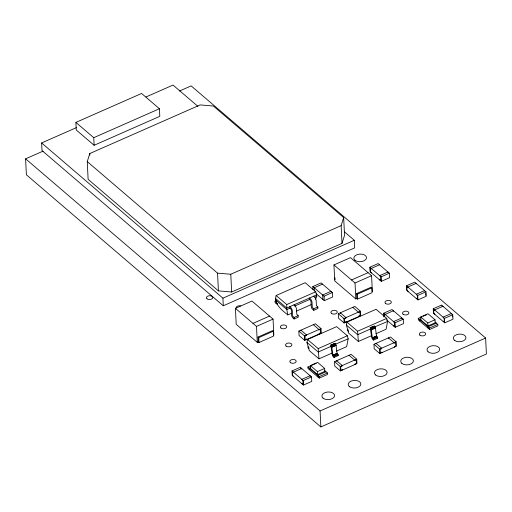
<?xml version="1.0" encoding="UTF-8"?>
<svg xmlns="http://www.w3.org/2000/svg" width="512" height="512" viewBox="0 0 512 512"><rect width="100%" height="100%" fill="white"/><g stroke="black" fill="none" stroke-linecap="round" stroke-linejoin="round"><path stroke-width="0.77" d="M315.546 299.213L316.787 296.333L315.738 291.77L305.171 282.72L276.16 295.501L286.726 304.55L286.79 309.549L287.821 314.918L291.411 313.338M308.973 347.36L307.981 346.918L308.026 347.917L309.018 348.698M348.384 329.997L347.392 329.555L347.443 330.554L348.429 331.334M332.8 352.742L318.963 358.842L309.299 350.566L306.957 342.419L307.539 339.482L336.666 326.65L347.315 335.77L348.198 338.829L346.637 346.65L336.442 351.142M371.482 335.699L358.374 341.478L348.71 333.203L346.368 325.056L346.957 322.118L376.083 309.286L386.733 318.406L387.61 321.459L386.048 329.286L375.853 333.773M287.821 314.918C282.272 310.451 273.344 303.744 276.16 295.501M87.258 161.594L89.786 153.536L200.147 104.915L213.382 106.029L343.667 217.581L344.538 235.328L342.01 243.386L231.648 292.006L218.413 290.893L88.128 179.341L87.258 161.594L217.549 273.146L230.784 274.253L341.139 225.638L343.667 217.581M75.898 122.4L141.587 93.459L159.437 108.742L159.808 116.346L94.118 145.286L76.269 130.003L75.898 122.4L93.747 137.683L94.118 145.286M344.602 231.974L354.304 240.282L354.675 247.891L223.296 305.773L42.01 150.554L41.638 142.95L76.672 127.514M146.016 96.966L173.018 85.069L197.875 106.349M179.469 91.034L191.136 85.894L485.619 338.029L486.4 354.003L320.864 426.931L26.381 174.797L25.6 158.822L43.104 151.117M93.747 137.683L159.437 108.742M41.638 142.95L222.925 298.163L354.304 240.282M258.31 341.907L258.074 337.018L272.557 330.637L273.261 331.238L273.498 336.128L259.014 342.509L258.31 341.907L257.28 342.362L236.198 324.314L235.418 308.346L251.968 301.05L273.05 319.098L273.83 335.072M356.845 298.496L356.608 293.606L371.091 287.226L371.789 287.827L372.032 292.717L357.549 299.098L356.845 298.496L355.814 298.95L334.733 280.902L333.952 264.934L350.502 257.638L371.584 275.686L372.365 291.661M277.53 303.309A2.189 0.941 66.2 0 1 276.384 303.789L275.155 302.733L275.078 301.235L276.461 300.627M312.979 289.549L312.832 286.554L321.107 282.912L332.352 292.538L332.57 297.03L324.294 300.672L316.262 293.798M369.843 267.226L378.118 263.578L389.363 273.203L389.581 277.696L381.306 281.344L370.061 271.718L369.843 267.226L381.088 276.851L381.306 281.344M286.726 304.55L315.738 291.77M379.526 264.781L371.251 268.429L371.277 268.928L370.221 268.026L370.394 271.52L371.469 272.922M316.717 294.835L286.714 308.051L275.475 298.426M252.986 323.386L269.536 316.09M351.52 279.974L368.07 272.678M293.958 304.864L294.893 305.677A3.13 1.344 66.2 0 1 296.512 309.126L296.794 314.31L298.189 315.654L298.259 317.152L294.125 318.976L292.896 317.926A2.189 0.941 66.2 0 1 291.578 315.123L291.347 310.381A1.254 0.538 66.2 0 0 290.598 308.781L289.894 308.179L286.79 309.549L275.546 299.923M294.739 306.048L309.549 299.52L310.253 300.122A1.254 0.538 66.2 0 1 311.002 301.722L311.232 306.464A2.189 0.941 66.2 0 0 312.55 309.267L313.779 310.317L317.914 308.493L317.843 306.995L316.435 305.613L316.166 300.467A3.13 1.344 66.2 0 0 314.547 297.018L313.613 296.205M314.925 297.152L316.787 296.333M312.832 286.554L324.077 296.179L332.352 292.538M235.418 308.346L256.499 326.394L273.05 319.098M333.952 264.934L355.027 282.982L371.584 275.686M296.442 311.123L311.526 304.48M381.088 276.851L389.363 273.203M289.894 308.179L289.818 306.682L290.752 307.501A3.13 1.344 66.2 0 1 292.371 310.95L292.653 316.134L294.048 317.478L298.189 315.654M309.549 299.52L309.472 298.022L310.406 298.842A3.13 1.344 66.2 0 1 312.026 302.291L312.301 307.437L313.702 308.819L317.843 306.995M258.074 337.018L258.778 337.619L273.261 331.238M356.608 293.606L357.312 294.208L371.789 287.827M298.861 331.072L315.411 323.782L321.037 328.595L321.254 333.082L304.704 340.378L299.078 335.565L298.861 331.072L304.48 335.885L304.704 340.378M338.272 313.709L354.829 306.413L360.448 311.226L360.666 315.718L344.115 323.014L338.496 318.202L338.272 313.709L343.898 318.522L344.115 323.014M406.477 285.805L414.752 282.157L425.99 291.782L426.214 296.275L417.939 299.923L406.694 290.298L406.477 285.805L417.715 295.43L417.939 299.923M304.48 335.885L321.037 328.595M343.898 318.522L360.448 311.226M417.715 295.43L425.99 291.782M383.91 316.928L383.725 313.184L392 309.536L403.245 319.162L403.462 323.654L395.187 327.302L386.554 319.91M307.539 339.482L318.189 348.602L347.315 335.77M346.957 322.118L357.606 331.238L386.733 318.406M335.078 343.424L330.771 345.088L335.078 343.424L335.405 343.846L336.019 345.446L337.107 353.414L338.125 354.624L338.176 355.622L334.035 357.446L333.037 356.518L332.314 354.957L330.989 346.278M374.496 326.061L370.189 327.725L374.496 326.061L374.816 326.483L375.43 328.083L376.525 336.051L377.542 337.261L377.587 338.259L373.453 340.083L372.454 339.155L371.725 337.594L370.4 328.915M330.944 345.248L335.245 343.622M370.355 327.885L374.656 326.259M331.11 345.446L335.405 343.846M370.522 328.077L374.816 326.483M331.264 345.67L335.552 344.09M370.682 328.301L374.963 326.726M331.366 346.24L318.195 352.045L306.957 342.419M331.411 345.914L348.198 338.829M370.784 328.877L357.613 334.682L346.368 325.056M370.829 328.55L387.61 321.459M334.035 357.446L333.99 356.448L332.973 355.238L331.667 346.451L335.802 344.634M373.453 340.083L373.402 339.085L372.384 337.875L371.078 329.088L375.213 327.264M331.763 346.733L335.898 344.909M371.174 329.37L375.309 327.546M331.834 347.008L335.968 345.184M371.245 329.638L375.386 327.821M331.878 347.27L336.019 345.446M371.296 329.907L375.43 328.083M383.725 313.184L394.97 322.81L403.245 319.162M292.006 370.95L300.282 367.302L311.526 376.928L311.744 381.421L303.469 385.069L292.23 375.443L292.006 370.95L303.251 380.576L303.469 385.069M433.248 308.723L441.523 305.075L452.762 314.701L452.986 319.194L444.704 322.842L433.466 313.216L433.248 308.723L444.486 318.349L444.704 322.842M332.973 355.238L337.094 353.325M372.384 337.875L376.506 335.962M332.992 355.328L337.133 353.504M372.41 337.965L376.544 336.141M333.024 355.424L337.165 353.6M372.442 338.054L376.576 336.237M333.069 355.514L337.203 353.69M372.48 338.15L376.614 336.326M310.4 365.581L317.638 362.387L324.666 368.403L324.813 371.398L317.574 374.592L310.547 368.576L310.4 365.581L317.427 371.597L317.574 374.592M333.107 355.603L337.248 353.779M372.525 338.24L376.659 336.416M420.755 316.96L428 313.766L435.027 319.782L435.168 322.778L427.93 325.971L420.902 319.955L420.755 316.96L427.782 322.976L427.93 325.971M333.158 355.686L337.299 353.862M372.576 338.317L376.71 336.499M333.21 355.757L337.35 353.933M372.627 338.394L376.762 336.57M324.224 370.227L327.437 372.979L327.514 374.477L319.238 378.118L307.994 368.493L307.923 366.995L316.198 363.354M333.267 355.821L337.459 354.054M372.678 338.458L376.877 336.691M435.187 322.125L437.798 324.358L437.869 325.856L429.594 329.498L418.349 319.872L418.278 318.374L421.728 316.858M423.104 316.25L426.554 314.733M333.99 356.448L338.125 354.624M373.402 339.085L377.542 337.261M310.707 367.59L309.325 368.198L309.402 369.696M421.062 318.97L419.68 319.578L419.757 321.075M334.554 361.632L351.11 354.342L356.73 359.155L356.947 363.648L340.397 370.938L334.778 366.125L334.554 361.632L340.179 366.445L340.397 370.938M373.971 344.269L390.522 336.979L396.141 341.792L396.365 346.285L379.808 353.574L374.189 348.762L373.971 344.269L379.59 349.082L379.808 353.574M317.427 371.597L324.666 368.403M427.782 322.976L435.027 319.782M303.251 380.576L311.526 376.928M444.486 318.349L452.762 314.701M326.035 371.776L317.76 375.418L317.83 376.915M436.39 323.155L428.115 326.797L428.186 328.294M340.179 366.445L356.73 359.155M379.59 349.082L396.141 341.792M307.923 366.995L319.162 376.621L327.437 372.979M418.278 318.374L429.523 328L437.798 324.358M25.6 158.822L320.083 410.957L485.619 338.029M441.894 305.875L442.95 306.778L442.925 306.278L434.65 309.926L434.675 310.426L433.619 309.523L433.792 313.018L434.867 314.419M352.755 307.328L358.381 312.141L358.406 312.64L359.955 311.955L360.128 315.45L358.573 316.134L358.598 316.634M376.922 337.69L377.587 338.259M313.344 324.691L318.963 329.504L318.989 330.003L320.544 329.318L320.71 332.813L319.162 333.498L319.187 333.997M275.078 301.235L276.429 302.317L276.39 300.563M337.51 355.053L338.176 355.622M300.659 368.102L301.715 369.005L301.69 368.506L293.414 372.154L293.44 372.653L292.384 371.75L292.557 375.245L293.632 376.646M358.374 341.478L357.606 331.238M318.963 358.842L318.189 348.602M452.435 314.899L452.538 316.998M451.379 313.997L451.36 313.498L443.085 317.146L444.16 318.547L444.333 322.042L443.277 321.139L443.302 321.638M429.523 328L429.594 329.498M425.734 293.376L425.837 295.475M424.614 291.078L424.589 290.579L416.314 294.227L417.389 295.629L417.562 299.123L416.506 298.221L416.531 298.72M416.179 283.859L416.154 283.36L407.878 287.008L407.904 287.507L406.848 286.605L407.021 290.099L408.096 291.501M401.862 318.458L401.837 317.958L393.562 321.606L394.643 323.008L394.81 326.502L393.76 325.6L393.779 326.099M394.97 322.81L395.187 327.302M393.434 311.238L393.408 310.739L385.133 314.387L385.152 314.886L384.102 313.984L384.237 316.781M394.291 347.194L394.272 346.694L395.821 346.01L395.648 342.515L394.099 343.2L394.074 342.701L388.454 337.888L388.48 338.387M387.981 272.499L387.955 272L379.68 275.648L380.762 277.05L380.928 280.544L379.878 279.642L379.904 280.141M381.882 352.666L381.856 352.166L380.301 352.845L380.134 349.35L381.683 348.672L381.658 348.173L376.038 343.36L376.064 343.859M357.312 294.208L357.549 299.098M355.027 282.982L355.814 298.95M354.88 364.557L354.854 364.058L356.41 363.373L356.237 359.878L354.688 360.563L354.662 360.064L349.037 355.251L349.062 355.75M346.182 322.099L346.163 321.6L344.608 322.285L344.435 318.79L345.99 318.106L345.965 317.606L340.346 312.794L340.371 313.293M341.139 225.638L342.01 243.386M342.464 370.029L342.445 369.53L340.89 370.214L340.717 366.72L342.272 366.035L342.246 365.536L336.627 360.723L336.653 361.222M334.963 277.754L335.066 279.846M330.97 291.834L330.944 291.334L322.669 294.976L322.886 299.469M324.077 296.179L324.294 300.672M322.534 284.614L322.515 284.115L314.234 287.757L314.4 291.053M319.162 376.621L319.238 378.118M320.083 410.957L320.864 426.931M313.702 308.819L313.779 310.317M310.144 376.224L310.118 375.725L301.843 379.373L302.925 380.774L303.098 384.269L302.042 383.366L302.067 383.866M306.771 339.462L306.746 338.963L305.197 339.648L305.024 336.154L306.579 335.469L306.554 334.976L300.928 330.157L300.954 330.656M294.048 317.478L294.125 318.976M258.778 337.619L259.014 342.509M256.499 326.394L257.28 342.362M230.784 274.253L231.648 292.006M222.925 298.163L223.296 305.773M217.549 273.146L218.413 290.893M89.786 153.536L89.862 155.078M236.109 307.936A3.181 1.914 -2.8 0 1 240.659 305.933M280.928 328.026A3.181 1.914 -2.8 0 0 286.413 327.616A3.181 1.914 -2.8 0 0 283.322 324.966A3.181 1.914 -2.8 0 0 280.928 328.026M403.091 314.214A3.181 1.914 -2.8 0 0 408.576 313.798A3.181 1.914 -2.8 0 0 405.485 311.155A3.181 1.914 -2.8 0 0 403.091 314.214M206.976 298.784A3.181 1.914 -2.8 0 0 212.461 298.368A3.181 1.914 -2.8 0 0 209.37 295.725A3.181 1.914 -2.8 0 0 206.976 298.784M290.374 362.541A3.181 1.914 -2.8 0 0 295.859 362.131A3.181 1.914 -2.8 0 0 292.768 359.482A3.181 1.914 -2.8 0 0 290.374 362.541M419.91 335.162A3.181 1.914 -2.8 0 0 425.395 334.746A3.181 1.914 -2.8 0 0 422.304 332.102A3.181 1.914 -2.8 0 0 419.91 335.162M286.099 346.086A3.181 1.914 -2.8 0 0 291.584 345.67A3.181 1.914 -2.8 0 0 288.493 343.027A3.181 1.914 -2.8 0 0 286.099 346.086M385.523 303.437A3.181 1.914 -2.8 0 0 391.008 303.027A3.181 1.914 -2.8 0 0 387.917 300.378A3.181 1.914 -2.8 0 0 385.523 303.437M331.462 313.37A3.181 1.914 -2.8 0 0 336.947 312.96A3.181 1.914 -2.8 0 0 333.856 310.31A3.181 1.914 -2.8 0 0 331.462 313.37M454.362 340.23A6.355 3.827 -2.8 0 0 465.338 339.405A6.355 3.827 -2.8 0 0 459.155 334.112A6.355 3.827 -2.8 0 0 454.362 340.23M428.083 351.808A6.355 3.827 -2.8 0 0 439.059 350.976A6.355 3.827 -2.8 0 0 432.877 345.683A6.355 3.827 -2.8 0 0 428.083 351.808M401.811 363.379A6.355 3.827 -2.8 0 0 412.781 362.554A6.355 3.827 -2.8 0 0 406.598 357.261A6.355 3.827 -2.8 0 0 401.811 363.379M375.533 374.957A6.355 3.827 -2.8 0 0 386.509 374.131A6.355 3.827 -2.8 0 0 380.326 368.838A6.355 3.827 -2.8 0 0 375.533 374.957M349.261 386.534A6.355 3.827 -2.8 0 0 360.23 385.709A6.355 3.827 -2.8 0 0 354.048 380.416A6.355 3.827 -2.8 0 0 349.261 386.534M322.982 398.112A6.355 3.827 -2.8 0 0 333.958 397.286A6.355 3.827 -2.8 0 0 327.776 391.987A6.355 3.827 -2.8 0 0 322.982 398.112M354.938 260.211A6.355 3.827 -2.8 0 0 365.907 259.386A6.355 3.827 -2.8 0 0 359.725 254.093A6.355 3.827 -2.8 0 0 354.938 260.211"/></g></svg>
